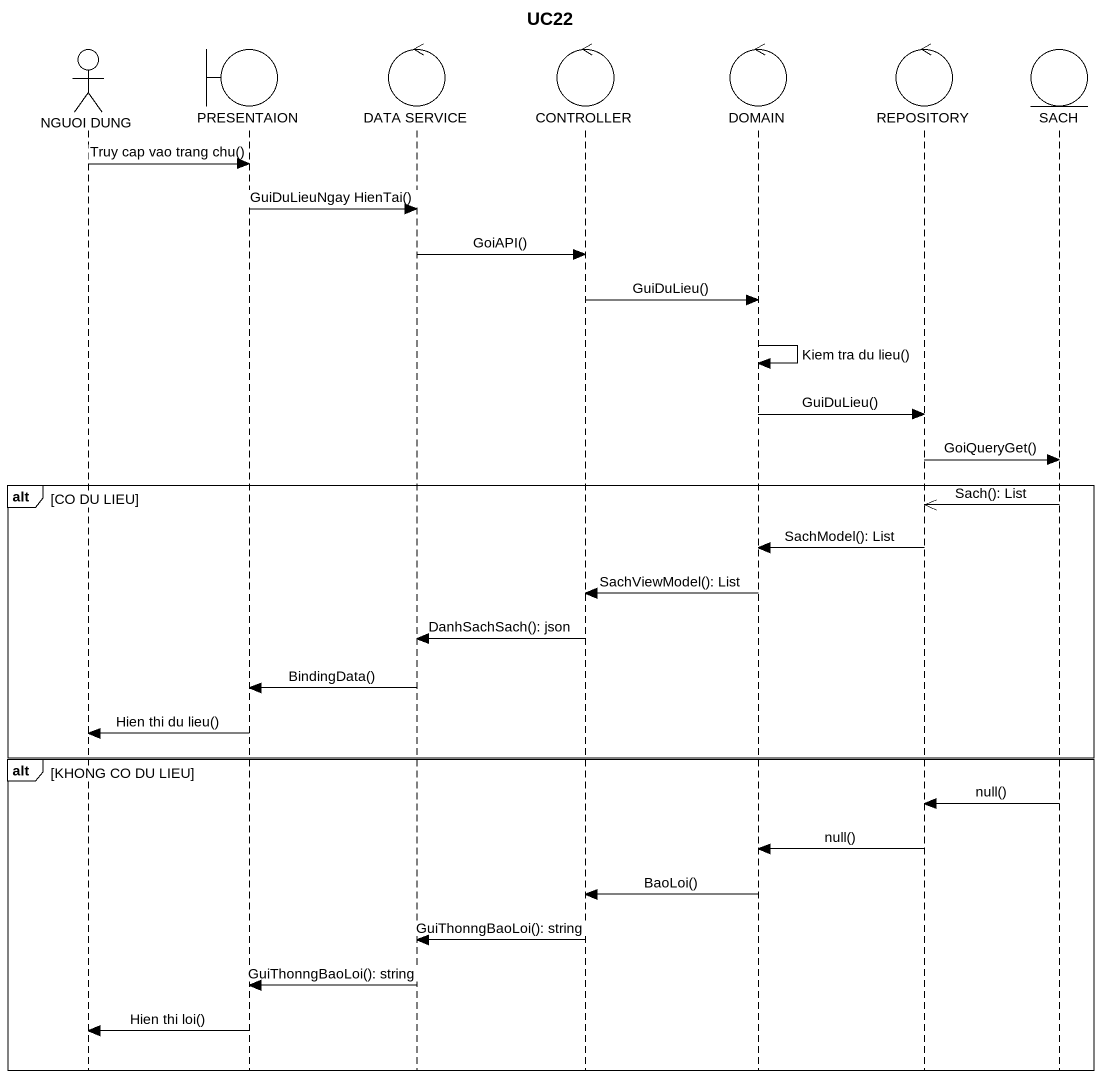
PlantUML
@startuml
title UC22
hide footbox
actor "NGUOI DUNG" as NGUOI_DUNG
boundary PRESENTAION
control "DATA SERVICE" as DATA_SERVICE
control CONTROLLER
control DOMAIN
control REPOSITORY
entity SACH

NGUOI_DUNG -> PRESENTAION : Truy cap vao trang chu()
PRESENTAION -> DATA_SERVICE : GuiDuLieuNgay HienTai()
DATA_SERVICE -> CONTROLLER : GoiAPI()
CONTROLLER -> DOMAIN : GuiDuLieu()
DOMAIN -> DOMAIN : Kiem tra du lieu()
DOMAIN -> REPOSITORY : GuiDuLieu()
REPOSITORY -> SACH : GoiQueryGet()
alt CO DU LIEU
  SACH ->> REPOSITORY : Sach(): List
  REPOSITORY -> DOMAIN : SachModel(): List
  DOMAIN -> CONTROLLER : SachViewModel(): List
  CONTROLLER -> DATA_SERVICE : DanhSachSach(): json
  DATA_SERVICE -> PRESENTAION : BindingData()
  PRESENTAION -> NGUOI_DUNG : Hien thi du lieu()
end
alt KHONG CO DU LIEU
  SACH -> REPOSITORY : null()
  REPOSITORY -> DOMAIN : null()
  DOMAIN -> CONTROLLER : BaoLoi()
  CONTROLLER -> DATA_SERVICE : GuiThonngBaoLoi(): string
  DATA_SERVICE -> PRESENTAION : GuiThonngBaoLoi(): string
  PRESENTAION -> NGUOI_DUNG : Hien thi loi()
end
@enduml
